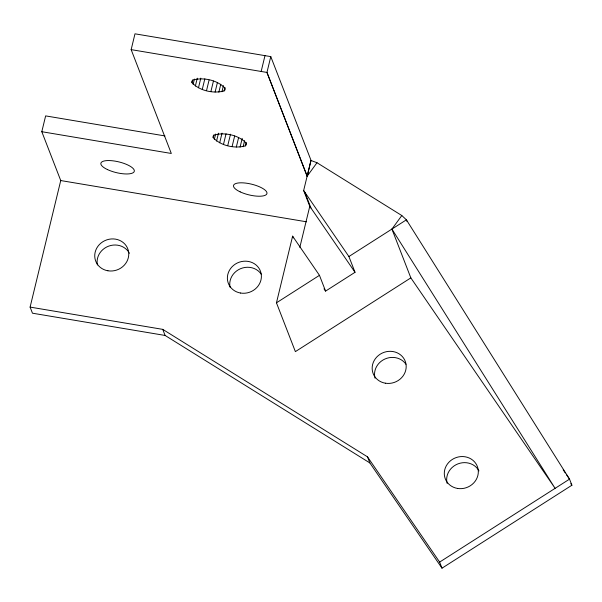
<?xml version="1.0" encoding="UTF-8"?>
<svg xmlns="http://www.w3.org/2000/svg" width="602" height="602" viewBox="0 0 602 602"><rect width="100%" height="100%" fill="white"/><g stroke="black" fill="none" stroke-linecap="round" stroke-linejoin="round"><path stroke-width="0.9" d="M41.801 131.71L171.307 153.465L131.153 49.635L134.983 33.817L270.787 56.618L266.957 72.436L307.193 176.16L310.941 160.456L316.991 162.728L401.812 215.531L406.41 219.828L569.53 479.132L571.9 485.235L442.003 568.183L369.876 462.946L367.506 456.85L162.736 329.362L30.1 307.103L60.742 180.555L41.801 131.71L45.632 115.893L164.963 135.939M191.948 82.662L191.903 81.18L192.986 79.983C203.694 77.094 217.42 80.074 225.103 88.253L225.148 89.743L224.064 90.94C213.356 93.844 199.631 90.827 191.948 82.662L192.587 80.028M193.129 84.34L194.401 79.065M195.357 86.094L197.268 78.185M198.479 87.794L200.82 78.132M202.287 89.344L204.838 78.802M206.524 90.624L209.075 80.081M210.888 91.579L213.439 81.037M215.102 92.091L217.435 82.429M218.865 92.151L220.776 84.242M221.92 91.76L223.41 85.604M224.064 90.94L224.915 87.418M213.161 137.662L213.116 136.172L214.199 134.976C224.9 132.079 238.64 135.059 246.316 143.231L246.368 144.721L245.277 145.917C234.577 148.814 220.836 145.834 213.161 137.662L213.8 135.021M214.335 139.333L215.614 134.065M216.562 141.086L218.481 133.177M219.692 142.794L222.033 133.125M223.5 144.345L226.051 133.794M227.737 145.624L230.498 134.201M232.101 146.557L234.66 136.014M236.315 147.069L238.655 137.406M240.078 147.136L242.207 138.347M131.153 49.635L261.155 71.465L264.985 55.647M243.133 146.737L244.623 140.59M245.277 145.917L246.128 142.403M401.812 215.531L391.925 229.084L410.842 277.883L295.379 351.621L276.461 302.814L292.61 236.157L319.459 275.332L325.577 291.105L355.022 272.3L348.904 256.527L303.656 190.518L307.11 176.273L316.991 162.728M307.193 176.16L311.016 160.343L270.787 56.618M299.826 247.362L309.774 206.298L303.656 190.518M276.461 302.814L319.459 275.332M348.904 256.527L406.41 219.828L407.08 221.574M442.003 568.183L439.641 562.087L569.53 479.132L566.354 474.489M261.155 71.465L266.957 72.436L307.11 176.273M60.742 180.555L306.546 221.807M369.876 462.946L165.106 335.457L32.463 313.198L30.1 307.103M563.171 469.846L565.293 472.939M570.839 483.684L571.9 485.235M410.842 277.883L555.097 488.342L391.925 229.084M309.774 206.298L355.022 272.3M323.996 288.802L325.577 291.105M367.506 456.85L439.641 562.087M162.736 329.362L165.106 335.457M304.823 192.226L310.941 207.999M292.61 236.157L293.287 237.91M97.404 264.948A17.18 15.885 -21.2 0 1 108.706 246.12A17.18 15.885 -21.2 0 1 129.4 253.261M230.047 287.214A17.18 15.885 -21.2 0 1 240.514 268.703A17.18 15.885 -21.2 0 1 261.185 274.098M447.158 483.406A17.18 15.885 -21.2 0 1 457.851 463.916A17.18 15.885 -21.2 0 1 478.966 470.907M375.031 378.176A17.18 15.885 -21.2 0 1 384.896 359.033A17.18 15.885 -21.2 0 1 405.974 364.255M107.916 270.78A17.18 15.885 -21.2 0 0 128.015 249.461A17.18 15.885 -21.2 0 0 99.3 244.645A17.18 15.885 -21.2 0 0 107.916 270.78M240.552 293.039A17.18 15.885 -21.2 0 0 260.658 271.728A17.18 15.885 -21.2 0 0 231.943 266.904A17.18 15.885 -21.2 0 0 240.552 293.039M457.475 488.425A17.18 15.885 -21.2 0 0 477.582 467.107A17.18 15.885 -21.2 0 0 448.866 462.283A17.18 15.885 -21.2 0 0 457.475 488.425M385.348 383.196A17.18 15.885 -21.2 0 0 405.455 361.877A17.18 15.885 -21.2 0 0 376.732 357.054A17.18 15.885 -21.2 0 0 385.348 383.196M107.54 169.613A17.18 5.508 13.6 0 0 134.223 171.525A17.18 5.508 13.6 0 0 111.016 160.644A17.18 5.508 13.6 0 0 107.54 169.613M240.183 191.872A17.18 5.508 13.6 0 0 266.867 193.791A17.18 5.508 13.6 0 0 243.659 182.903A17.18 5.508 13.6 0 0 240.183 191.872"/></g></svg>
